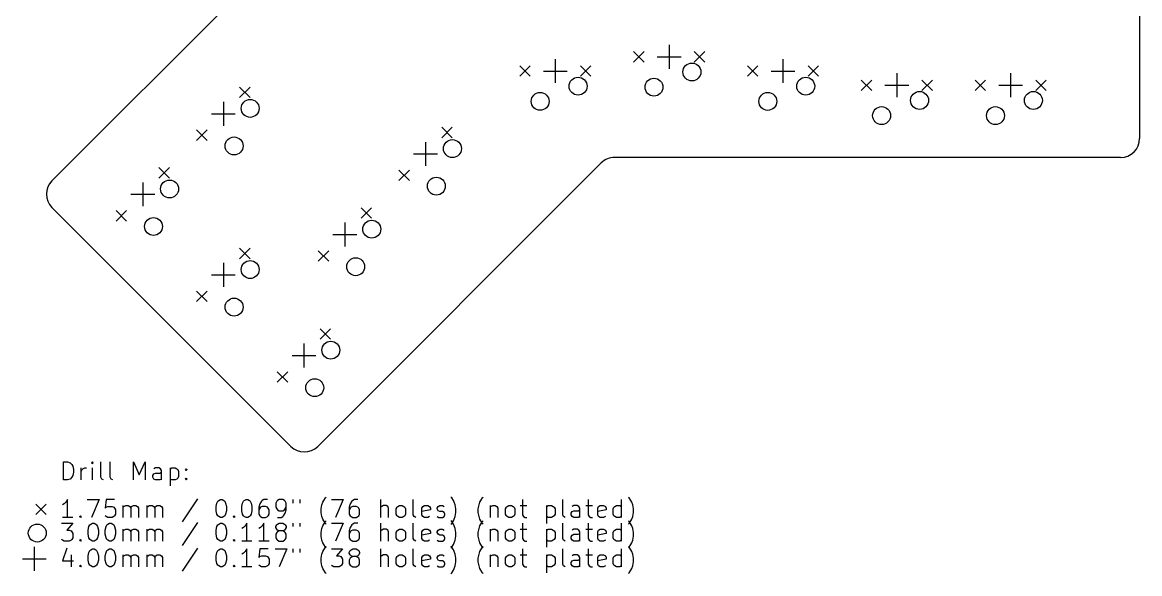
# Model space of a CAD drawing. Extents: x 101 to 288, y -231 to -38.
# Drawn here: x 101.3 to 288.3, y -231 to -138.7 of the extents above; entities that cross this region are included whole.
import ezdxf

# ---------------------------------------------------------------- set-up
doc = ezdxf.new("R2010")
doc.units = 0
doc.layers.add('BLACK', color=7, linetype='CONTINUOUS')

msp = doc.modelspace()

# ---------------------------------------------------------------- linework, layer by layer
at = {"layer": 'BLACK', "linetype": 'CONTINUOUS'}
for p, q in [((288.292, -41.0226), (288.29, -158.115)), ((106.248, -165.202), (139.399, -132.08)), ((203.589, -143.58), (205.339, -145.33)), ((205.339, -143.58), (203.589, -145.33)), ((209.543, -142.455), (209.543, -146.455)), ((213.749, -143.58), (215.499, -145.33)), ((215.499, -143.58), (213.749, -145.33)), ((190.493, -144.836), (190.493, -148.836)), ((207.543, -144.455), (211.543, -144.455)), ((228.596, -144.84), (228.596, -148.84)), ((184.539, -145.961), (186.289, -147.711)), ((186.289, -145.961), (184.539, -147.711)), ((188.493, -146.836), (192.493, -146.836)), ((194.699, -145.961), (196.449, -147.711)), ((196.449, -145.961), (194.699, -147.711)), ((222.642, -145.965), (224.392, -147.715)), ((224.392, -145.965), (222.642, -147.715)), ((226.596, -146.84), (230.596, -146.84)), ((232.802, -145.965), (234.552, -147.715)), ((234.552, -145.965), (232.802, -147.715)), ((247.646, -147.221), (247.646, -151.221)), ((266.696, -147.221), (266.696, -151.221)), ((137.65, -149.519), (139.4, -151.269)), ((139.4, -149.519), (137.65, -151.269)), ((241.692, -148.346), (243.442, -150.096)), ((243.442, -148.346), (241.692, -150.096)), ((245.646, -149.221), (249.646, -149.221)), ((251.852, -148.346), (253.602, -150.096)), ((253.602, -148.346), (251.852, -150.096)), ((260.742, -148.346), (262.492, -150.096)), ((262.492, -148.346), (260.742, -150.096)), ((264.696, -149.221), (268.696, -149.221)), ((270.902, -148.346), (272.652, -150.096)), ((272.652, -148.346), (270.902, -150.096)), ((134.932, -151.988), (134.932, -155.988)), ((132.932, -153.988), (136.932, -153.988)), ((130.466, -156.704), (132.216, -158.454)), ((132.216, -156.704), (130.466, -158.454)), ((171.502, -156.253), (173.252, -158.003)), ((173.252, -156.253), (171.502, -158.003)), ((168.784, -158.721), (168.784, -162.721)), ((166.784, -160.721), (170.784, -160.721)), ((198.168, -162.227), (150.724, -209.677)), ((285.088, -161.317), (200.431, -161.29)), ((124.162, -163.013), (125.912, -164.763)), ((125.912, -163.013), (124.162, -164.763)), ((164.318, -163.437), (166.068, -165.187)), ((166.068, -163.437), (164.318, -165.187)), ((121.444, -165.481), (121.444, -169.481)), ((119.444, -167.481), (123.444, -167.481)), ((146.226, -209.677), (106.248, -169.699)), ((158.003, -169.747), (159.753, -171.497)), ((159.753, -169.747), (158.003, -171.497)), ((116.977, -170.197), (118.727, -171.947)), ((118.727, -170.197), (116.977, -171.947)), ((155.285, -172.215), (155.285, -176.215)), ((153.285, -174.215), (157.285, -174.215)), ((137.65, -176.507), (139.4, -178.257)), ((139.4, -176.507), (137.65, -178.257)), ((150.819, -176.931), (152.569, -178.681)), ((152.569, -176.931), (150.819, -178.681)), ((134.932, -178.975), (134.932, -182.975)), ((132.932, -180.975), (136.932, -180.975)), ((130.466, -183.691), (132.216, -185.441)), ((132.216, -183.691), (130.466, -185.441)), ((151.144, -190.001), (152.894, -191.751)), ((152.894, -190.001), (151.144, -191.751)), ((148.426, -192.469), (148.426, -196.469)), ((146.426, -194.469), (150.426, -194.469)), ((143.96, -197.185), (145.71, -198.935)), ((145.71, -197.185), (143.96, -198.935)), ((108.156, -215.291), (108.156, -212.291)), ((108.156, -212.291), (108.87, -212.291)), ((108.87, -212.291), (109.299, -212.433)), ((109.299, -212.433), (109.585, -212.719)), ((109.585, -212.719), (109.727, -213.005)), ((109.727, -213.005), (109.87, -213.576)), ((113.013, -212.291), (112.87, -212.433)), ((112.87, -212.433), (113.013, -212.576)), ((113.156, -212.433), (113.013, -212.291)), ((113.013, -212.291), (113.013, -212.576)), ((113.013, -212.576), (113.156, -212.433)), ((114.442, -214.862), (114.442, -212.291)), ((116.013, -214.862), (116.013, -212.291)), ((119.87, -215.291), (119.87, -212.291)), ((119.87, -212.291), (120.87, -214.433)), ((120.87, -214.433), (121.87, -212.291)), ((121.87, -212.291), (121.87, -215.291)), ((109.585, -214.862), (109.299, -215.148)), ((109.727, -214.576), (109.585, -214.862)), ((109.87, -214.005), (109.727, -214.576)), ((109.87, -213.576), (109.87, -214.005)), ((111.156, -215.291), (111.156, -213.291)), ((111.156, -213.862), (111.299, -213.576)), ((111.299, -213.576), (111.442, -213.433)), ((111.442, -213.433), (111.727, -213.291)), ((111.727, -213.291), (112.013, -213.291)), ((113.013, -215.291), (113.013, -213.291)), ((114.585, -215.148), (114.442, -214.862)), ((116.156, -215.148), (116.013, -214.862)), ((123.156, -214.576), (123.299, -214.291)), ((123.156, -214.862), (123.156, -214.576)), ((123.299, -215.148), (123.156, -214.862)), ((123.585, -213.291), (123.299, -213.433)), ((123.299, -214.291), (123.585, -214.148)), ((124.156, -213.291), (123.585, -213.291)), ((123.585, -214.148), (124.299, -214.148)), ((124.442, -213.433), (124.156, -213.291)), ((124.299, -214.148), (124.585, -214.005)), ((124.585, -213.719), (124.442, -213.433)), ((124.585, -215.291), (124.585, -213.719)), ((126.013, -213.291), (126.013, -216.291)), ((126.013, -213.433), (126.299, -213.291)), ((126.299, -213.291), (126.87, -213.291)), ((126.87, -213.291), (127.156, -213.433)), ((127.156, -213.433), (127.299, -213.576)), ((127.299, -215.005), (127.156, -215.148)), ((127.299, -213.576), (127.442, -213.862)), ((127.442, -214.719), (127.299, -215.005)), ((127.442, -213.862), (127.442, -214.719)), ((128.585, -213.576), (128.727, -213.433)), ((128.727, -213.719), (128.585, -213.576)), ((128.585, -215.148), (128.727, -215.005)), ((128.727, -213.433), (128.87, -213.576)), ((128.727, -213.433), (128.727, -213.719)), ((128.87, -213.576), (128.727, -213.719)), ((128.727, -215.005), (128.87, -215.148)), ((128.727, -215.005), (128.727, -215.291)), ((108.87, -215.291), (108.156, -215.291)), ((109.299, -215.148), (108.87, -215.291)), ((114.87, -215.291), (114.585, -215.148)), ((116.442, -215.291), (116.156, -215.148)), ((123.585, -215.291), (123.299, -215.148)), ((124.299, -215.291), (123.585, -215.291)), ((124.585, -215.148), (124.299, -215.291)), ((126.299, -215.291), (126.013, -215.148)), ((126.87, -215.291), (126.299, -215.291)), ((127.156, -215.148), (126.87, -215.291)), ((128.727, -215.291), (128.585, -215.148)), ((128.87, -215.148), (128.727, -215.291)), ((108.87, -218.591), (108.585, -219.019)), ((108.87, -221.591), (108.87, -218.591)), ((112.156, -218.591), (114.156, -218.591)), ((114.156, -218.591), (112.87, -221.591)), ((115.299, -218.591), (115.156, -220.019)), ((116.727, -218.591), (115.299, -218.591)), ((130.585, -218.448), (128.013, -222.305)), ((134.013, -218.876), (134.156, -218.733)), ((134.156, -218.733), (134.442, -218.591)), ((134.442, -218.591), (134.727, -218.591)), ((134.727, -218.591), (135.013, -218.733)), ((135.013, -218.733), (135.156, -218.876)), ((138.299, -218.876), (138.442, -218.733)), ((138.442, -218.733), (138.727, -218.591)), ((138.727, -218.591), (139.013, -218.591)), ((139.013, -218.591), (139.299, -218.733)), ((139.299, -218.733), (139.442, -218.876)), ((141.442, -218.733), (141.299, -218.876)), ((141.727, -218.591), (141.442, -218.733)), ((142.299, -218.591), (141.727, -218.591)), ((144.013, -218.733), (143.87, -218.876)), ((144.299, -218.591), (144.013, -218.733)), ((144.87, -218.591), (144.299, -218.591)), ((145.156, -218.733), (144.87, -218.591)), ((145.299, -218.876), (145.156, -218.733)), ((146.585, -218.591), (146.585, -219.162)), ((147.727, -218.591), (147.727, -219.162)), ((151.585, -219.019), (151.727, -218.733)), ((151.727, -218.733), (152.013, -218.305)), ((152.013, -218.305), (152.156, -218.162)), ((153.013, -218.591), (155.013, -218.591)), ((155.013, -218.591), (153.727, -221.591)), ((156.585, -218.733), (156.442, -218.876)), ((156.87, -218.591), (156.585, -218.733)), ((157.442, -218.591), (156.87, -218.591)), ((161.299, -221.591), (161.299, -218.591)), ((166.727, -221.162), (166.727, -218.591)), ((173.156, -218.305), (173.013, -218.162)), ((173.442, -218.733), (173.156, -218.305)), ((173.585, -219.019), (173.442, -218.733)), ((177.87, -219.019), (178.013, -218.733)), ((178.013, -218.733), (178.299, -218.305)), ((178.299, -218.305), (178.442, -218.162)), ((185.013, -218.591), (185.013, -221.162)), ((191.727, -221.162), (191.727, -218.591)), ((196.013, -218.591), (196.013, -221.162)), ((201.585, -221.591), (201.585, -218.591)), ((202.87, -218.305), (202.727, -218.162)), ((203.156, -218.733), (202.87, -218.305)), ((203.299, -219.019), (203.156, -218.733)), ((103.542, -219.358), (105.292, -221.108)), ((105.292, -219.358), (103.542, -221.108)), ((108.299, -219.305), (108.013, -219.448)), ((108.585, -219.019), (108.299, -219.305)), ((115.156, -220.019), (115.299, -219.876)), ((115.299, -219.876), (115.585, -219.733)), ((115.585, -219.733), (116.299, -219.733)), ((116.299, -219.733), (116.585, -219.876)), ((116.585, -219.876), (116.727, -220.019)), ((116.727, -220.019), (116.87, -220.305)), ((116.87, -220.305), (116.87, -221.019)), ((118.156, -221.591), (118.156, -219.591)), ((118.156, -219.876), (118.299, -219.733)), ((118.299, -219.733), (118.585, -219.591)), ((118.585, -219.591), (119.013, -219.591)), ((119.013, -219.591), (119.299, -219.733)), ((119.299, -219.733), (119.442, -220.019)), ((119.442, -220.019), (119.585, -219.733)), ((119.442, -220.019), (119.442, -221.591)), ((119.585, -219.733), (119.87, -219.591)), ((119.87, -219.591), (120.299, -219.591)), ((120.299, -219.591), (120.585, -219.733)), ((120.585, -219.733), (120.727, -220.019)), ((120.727, -220.019), (120.727, -221.591)), ((122.156, -221.591), (122.156, -219.591)), ((122.156, -219.876), (122.299, -219.733)), ((122.299, -219.733), (122.585, -219.591)), ((122.585, -219.591), (123.013, -219.591)), ((123.013, -219.591), (123.299, -219.733)), ((123.299, -219.733), (123.442, -220.019)), ((123.442, -220.019), (123.585, -219.733)), ((123.442, -220.019), (123.442, -221.591)), ((123.585, -219.733), (123.87, -219.591)), ((123.87, -219.591), (124.299, -219.591)), ((124.299, -219.591), (124.585, -219.733)), ((124.585, -219.733), (124.727, -220.019)), ((124.727, -220.019), (124.727, -221.591)), ((133.727, -219.733), (133.87, -219.162)), ((133.727, -220.448), (133.727, -219.733)), ((133.87, -221.019), (133.727, -220.448)), ((133.87, -219.162), (134.013, -218.876)), ((135.156, -218.876), (135.299, -219.162)), ((135.299, -219.162), (135.442, -219.733)), ((135.442, -220.448), (135.299, -221.019)), ((135.442, -219.733), (135.442, -220.448)), ((138.013, -219.733), (138.156, -219.162)), ((138.013, -220.448), (138.013, -219.733)), ((138.156, -221.019), (138.013, -220.448)), ((138.156, -219.162), (138.299, -218.876)), ((139.442, -218.876), (139.585, -219.162)), ((139.585, -219.162), (139.727, -219.733)), ((139.727, -220.448), (139.585, -221.019)), ((139.727, -219.733), (139.727, -220.448)), ((141.013, -219.305), (140.87, -219.876)), ((140.87, -219.876), (140.87, -221.019)), ((141.013, -220.019), (140.87, -220.305)), ((141.299, -218.876), (141.013, -219.305)), ((141.156, -219.876), (141.013, -220.019)), ((141.442, -219.733), (141.156, -219.876)), ((142.013, -219.733), (141.442, -219.733)), ((142.299, -219.876), (142.013, -219.733)), ((142.442, -220.019), (142.299, -219.876)), ((142.585, -220.305), (142.442, -220.019)), ((142.585, -221.019), (142.585, -220.305)), ((143.87, -218.876), (143.727, -219.162)), ((143.727, -219.162), (143.727, -219.876)), ((143.727, -219.876), (143.87, -220.162)), ((143.87, -220.162), (144.013, -220.305)), ((144.013, -220.305), (144.299, -220.448)), ((144.299, -220.448), (144.87, -220.448)), ((144.87, -220.448), (145.156, -220.305)), ((145.156, -220.305), (145.299, -220.162)), ((145.442, -219.162), (145.299, -218.876)), ((145.299, -220.162), (145.442, -219.876)), ((145.299, -220.876), (145.442, -220.305)), ((145.442, -220.305), (145.442, -219.162)), ((151.299, -220.162), (151.442, -219.448)), ((151.299, -220.733), (151.299, -220.162)), ((151.442, -219.448), (151.585, -219.019)), ((156.156, -219.305), (156.013, -219.876)), ((156.013, -219.876), (156.013, -221.019)), ((156.156, -220.019), (156.013, -220.305)), ((156.442, -218.876), (156.156, -219.305)), ((156.299, -219.876), (156.156, -220.019)), ((156.585, -219.733), (156.299, -219.876)), ((157.156, -219.733), (156.585, -219.733)), ((157.442, -219.876), (157.156, -219.733)), ((157.585, -220.019), (157.442, -219.876)), ((157.727, -220.305), (157.585, -220.019)), ((157.727, -221.019), (157.727, -220.305)), ((161.442, -219.733), (161.299, -219.876)), ((161.727, -219.591), (161.442, -219.733)), ((162.156, -219.591), (161.727, -219.591)), ((162.442, -219.733), (162.156, -219.591)), ((162.585, -220.019), (162.442, -219.733)), ((162.585, -221.591), (162.585, -220.019)), ((163.87, -220.162), (164.013, -219.876)), ((163.87, -221.019), (163.87, -220.162)), ((164.013, -219.876), (164.156, -219.733)), ((164.156, -219.733), (164.442, -219.591)), ((164.442, -219.591), (164.87, -219.591)), ((164.87, -219.591), (165.156, -219.733)), ((165.156, -219.733), (165.299, -219.876)), ((165.299, -219.876), (165.442, -220.162)), ((165.442, -220.162), (165.442, -221.019)), ((168.156, -220.019), (168.299, -219.733)), ((168.156, -221.162), (168.156, -220.019)), ((169.585, -220.305), (168.156, -220.591)), ((168.299, -219.733), (168.585, -219.591)), ((168.585, -219.591), (169.156, -219.591)), ((169.156, -219.591), (169.442, -219.733)), ((169.442, -219.733), (169.585, -220.019)), ((169.585, -220.019), (169.585, -220.305)), ((170.727, -220.019), (170.87, -219.733)), ((170.727, -220.162), (170.727, -220.019)), ((170.87, -220.448), (170.727, -220.162)), ((170.87, -219.733), (171.156, -219.591)), ((171.156, -220.591), (170.87, -220.448)), ((171.156, -219.591), (171.585, -219.591)), ((171.585, -220.591), (171.156, -220.591)), ((171.585, -219.591), (171.87, -219.733)), ((171.87, -220.733), (171.585, -220.591)), ((173.727, -219.448), (173.585, -219.019)), ((173.87, -220.162), (173.727, -219.448)), ((173.87, -220.733), (173.87, -220.162)), ((177.585, -220.162), (177.727, -219.448)), ((177.585, -220.733), (177.585, -220.162)), ((177.727, -219.448), (177.87, -219.019)), ((179.585, -219.591), (179.585, -221.591)), ((179.585, -219.876), (179.727, -219.733)), ((179.727, -219.733), (180.013, -219.591)), ((180.013, -219.591), (180.442, -219.591)), ((180.442, -219.591), (180.727, -219.733)), ((180.727, -219.733), (180.87, -220.019)), ((180.87, -220.019), (180.87, -221.591)), ((182.156, -220.162), (182.299, -219.876)), ((182.156, -221.019), (182.156, -220.162)), ((182.299, -219.876), (182.442, -219.733)), ((182.442, -219.733), (182.727, -219.591)), ((182.727, -219.591), (183.156, -219.591)), ((183.156, -219.591), (183.442, -219.733)), ((183.442, -219.733), (183.585, -219.876)), ((183.585, -219.876), (183.727, -220.162)), ((183.727, -220.162), (183.727, -221.019)), ((184.585, -219.591), (185.727, -219.591)), ((189.013, -219.591), (189.013, -222.591)), ((189.013, -219.733), (189.299, -219.591)), ((189.299, -219.591), (189.87, -219.591)), ((189.87, -219.591), (190.156, -219.733)), ((190.156, -219.733), (190.299, -219.876)), ((190.299, -219.876), (190.442, -220.162)), ((190.442, -220.162), (190.442, -221.019)), ((193.156, -220.876), (193.299, -220.591)), ((193.585, -219.591), (193.299, -219.733)), ((193.299, -220.591), (193.585, -220.448)), ((194.156, -219.591), (193.585, -219.591)), ((193.585, -220.448), (194.299, -220.448)), ((194.442, -219.733), (194.156, -219.591)), ((194.299, -220.448), (194.585, -220.305)), ((194.585, -220.019), (194.442, -219.733)), ((194.585, -221.591), (194.585, -220.019)), ((195.585, -219.591), (196.727, -219.591)), ((197.585, -220.019), (197.727, -219.733)), ((197.585, -221.162), (197.585, -220.019)), ((199.013, -220.305), (197.585, -220.591)), ((197.727, -219.733), (198.013, -219.591)), ((198.013, -219.591), (198.585, -219.591)), ((198.585, -219.591), (198.87, -219.733)), ((198.87, -219.733), (199.013, -220.019)), ((199.013, -220.019), (199.013, -220.305)), ((200.156, -220.162), (200.299, -219.876)), ((200.156, -221.019), (200.156, -220.162)), ((200.299, -219.876), (200.442, -219.733)), ((200.442, -219.733), (200.727, -219.591)), ((200.727, -219.591), (201.299, -219.591)), ((201.299, -219.591), (201.585, -219.733)), ((203.442, -219.448), (203.299, -219.019)), ((203.585, -220.162), (203.442, -219.448)), ((203.585, -220.733), (203.585, -220.162)), ((109.727, -221.591), (108.013, -221.591)), ((110.87, -221.448), (111.013, -221.305)), ((111.013, -221.591), (110.87, -221.448)), ((111.013, -221.305), (111.156, -221.448)), ((111.013, -221.305), (111.013, -221.591)), ((111.156, -221.448), (111.013, -221.591)), ((115.299, -221.448), (115.156, -221.305)), ((115.585, -221.591), (115.299, -221.448)), ((116.299, -221.591), (115.585, -221.591)), ((116.585, -221.448), (116.299, -221.591)), ((116.727, -221.305), (116.585, -221.448)), ((116.87, -221.019), (116.727, -221.305)), ((130.585, -222.408), (128.013, -226.265)), ((134.013, -221.305), (133.87, -221.019)), ((134.156, -221.448), (134.013, -221.305)), ((134.442, -221.591), (134.156, -221.448)), ((134.727, -221.591), (134.442, -221.591)), ((135.013, -221.448), (134.727, -221.591)), ((135.156, -221.305), (135.013, -221.448)), ((135.299, -221.019), (135.156, -221.305)), ((136.585, -221.448), (136.727, -221.305)), ((136.727, -221.591), (136.585, -221.448)), ((136.727, -221.305), (136.87, -221.448)), ((136.727, -221.305), (136.727, -221.591)), ((136.87, -221.448), (136.727, -221.591)), ((138.299, -221.305), (138.156, -221.019)), ((138.442, -221.448), (138.299, -221.305)), ((138.727, -221.591), (138.442, -221.448)), ((139.013, -221.591), (138.727, -221.591)), ((139.299, -221.448), (139.013, -221.591)), ((139.442, -221.305), (139.299, -221.448)), ((139.585, -221.019), (139.442, -221.305)), ((140.87, -221.019), (141.013, -221.305)), ((141.013, -221.305), (141.156, -221.448)), ((141.156, -221.448), (141.442, -221.591)), ((141.442, -221.591), (142.013, -221.591)), ((142.013, -221.591), (142.299, -221.448)), ((142.299, -221.448), (142.442, -221.305)), ((142.442, -221.305), (142.585, -221.019)), ((144.013, -221.591), (144.585, -221.591)), ((144.585, -221.591), (144.87, -221.448)), ((144.87, -221.448), (145.013, -221.305)), ((145.013, -221.305), (145.299, -220.876)), ((151.442, -221.448), (151.299, -220.733)), ((151.585, -221.876), (151.442, -221.448)), ((151.727, -222.162), (151.585, -221.876)), ((152.013, -222.591), (151.727, -222.162)), ((151.727, -222.693), (152.013, -222.265)), ((152.013, -222.265), (152.156, -222.122)), ((156.013, -221.019), (156.156, -221.305)), ((156.156, -221.305), (156.299, -221.448)), ((156.299, -221.448), (156.585, -221.591)), ((156.585, -221.591), (157.156, -221.591)), ((157.156, -221.591), (157.442, -221.448)), ((157.442, -221.448), (157.585, -221.305)), ((157.585, -221.305), (157.727, -221.019)), ((164.013, -221.305), (163.87, -221.019)), ((164.156, -221.448), (164.013, -221.305)), ((164.442, -221.591), (164.156, -221.448)), ((164.87, -221.591), (164.442, -221.591)), ((165.156, -221.448), (164.87, -221.591)), ((165.299, -221.305), (165.156, -221.448)), ((165.442, -221.019), (165.299, -221.305)), ((166.87, -221.448), (166.727, -221.162)), ((167.156, -221.591), (166.87, -221.448)), ((168.299, -221.448), (168.156, -221.162)), ((168.585, -221.591), (168.299, -221.448)), ((169.156, -221.591), (168.585, -221.591)), ((169.442, -221.448), (169.156, -221.591)), ((170.727, -221.448), (171.013, -221.591)), ((171.013, -221.591), (171.585, -221.591)), ((171.585, -221.591), (171.87, -221.448)), ((172.013, -221.019), (171.87, -220.733)), ((171.87, -221.448), (172.013, -221.162)), ((172.013, -221.162), (172.013, -221.019)), ((173.156, -222.265), (173.013, -222.122)), ((173.156, -222.591), (173.442, -222.162)), ((173.442, -222.693), (173.156, -222.265)), ((173.442, -222.162), (173.585, -221.876)), ((173.585, -221.876), (173.727, -221.448)), ((173.727, -221.448), (173.87, -220.733)), ((177.727, -221.448), (177.585, -220.733)), ((177.87, -221.876), (177.727, -221.448)), ((178.013, -222.162), (177.87, -221.876)), ((178.299, -222.591), (178.013, -222.162)), ((178.013, -222.693), (178.299, -222.265)), ((178.299, -222.265), (178.442, -222.122)), ((182.299, -221.305), (182.156, -221.019)), ((182.442, -221.448), (182.299, -221.305)), ((182.727, -221.591), (182.442, -221.448)), ((183.156, -221.591), (182.727, -221.591)), ((183.442, -221.448), (183.156, -221.591)), ((183.585, -221.305), (183.442, -221.448)), ((183.727, -221.019), (183.585, -221.305)), ((185.013, -221.162), (185.156, -221.448)), ((185.156, -221.448), (185.442, -221.591)), ((185.442, -221.591), (185.727, -221.591)), ((189.299, -221.591), (189.013, -221.448)), ((189.87, -221.591), (189.299, -221.591)), ((190.156, -221.448), (189.87, -221.591)), ((190.299, -221.305), (190.156, -221.448)), ((190.442, -221.019), (190.299, -221.305)), ((191.87, -221.448), (191.727, -221.162)), ((192.156, -221.591), (191.87, -221.448)), ((193.156, -221.162), (193.156, -220.876)), ((193.299, -221.448), (193.156, -221.162)), ((193.585, -221.591), (193.299, -221.448)), ((194.299, -221.591), (193.585, -221.591)), ((194.585, -221.448), (194.299, -221.591)), ((196.013, -221.162), (196.156, -221.448)), ((196.156, -221.448), (196.442, -221.591)), ((196.442, -221.591), (196.727, -221.591)), ((197.727, -221.448), (197.585, -221.162)), ((198.013, -221.591), (197.727, -221.448)), ((198.585, -221.591), (198.013, -221.591)), ((198.87, -221.448), (198.585, -221.591)), ((200.299, -221.305), (200.156, -221.019)), ((200.442, -221.448), (200.299, -221.305)), ((200.727, -221.591), (200.442, -221.448)), ((201.299, -221.591), (200.727, -221.591)), ((201.585, -221.448), (201.299, -221.591)), ((202.87, -222.265), (202.727, -222.122)), ((202.87, -222.591), (203.156, -222.162)), ((203.156, -222.693), (202.87, -222.265)), ((203.156, -222.162), (203.299, -221.876)), ((203.299, -221.876), (203.442, -221.448)), ((203.442, -221.448), (203.585, -220.733)), ((107.87, -222.551), (109.727, -222.551)), ((109.727, -222.551), (108.727, -223.693)), ((108.727, -223.693), (109.156, -223.693)), ((109.156, -223.693), (109.442, -223.836)), ((109.442, -223.836), (109.585, -223.979)), ((109.585, -223.979), (109.727, -224.265)), ((109.727, -224.265), (109.727, -224.979)), ((112.299, -223.693), (112.442, -223.122)), ((112.299, -224.408), (112.299, -223.693)), ((112.442, -223.122), (112.585, -222.836)), ((112.585, -222.836), (112.727, -222.693)), ((112.727, -222.693), (113.013, -222.551)), ((113.013, -222.551), (113.299, -222.551)), ((113.299, -222.551), (113.585, -222.693)), ((113.585, -222.693), (113.727, -222.836)), ((113.727, -222.836), (113.87, -223.122)), ((113.87, -223.122), (114.013, -223.693)), ((114.013, -223.693), (114.013, -224.408)), ((115.156, -223.693), (115.299, -223.122)), ((115.156, -224.408), (115.156, -223.693)), ((115.299, -223.122), (115.442, -222.836)), ((115.442, -222.836), (115.585, -222.693)), ((115.585, -222.693), (115.87, -222.551)), ((115.87, -222.551), (116.156, -222.551)), ((116.156, -222.551), (116.442, -222.693)), ((116.442, -222.693), (116.585, -222.836)), ((116.585, -222.836), (116.727, -223.122)), ((116.727, -223.122), (116.87, -223.693)), ((116.87, -223.693), (116.87, -224.408)), ((118.156, -225.551), (118.156, -223.551)), ((118.156, -223.836), (118.299, -223.693)), ((118.299, -223.693), (118.585, -223.551)), ((118.585, -223.551), (119.013, -223.551)), ((119.013, -223.551), (119.299, -223.693)), ((119.299, -223.693), (119.442, -223.979)), ((119.442, -223.979), (119.585, -223.693)), ((119.442, -223.979), (119.442, -225.551)), ((119.585, -223.693), (119.87, -223.551)), ((119.87, -223.551), (120.299, -223.551)), ((120.299, -223.551), (120.585, -223.693)), ((120.585, -223.693), (120.727, -223.979)), ((120.727, -223.979), (120.727, -225.551)), ((122.156, -225.551), (122.156, -223.551)), ((122.156, -223.836), (122.299, -223.693)), ((122.299, -223.693), (122.585, -223.551)), ((122.585, -223.551), (123.013, -223.551)), ((123.013, -223.551), (123.299, -223.693)), ((123.299, -223.693), (123.442, -223.979)), ((123.442, -223.979), (123.585, -223.693)), ((123.442, -223.979), (123.442, -225.551)), ((123.585, -223.693), (123.87, -223.551)), ((123.87, -223.551), (124.299, -223.551)), ((124.299, -223.551), (124.585, -223.693)), ((124.585, -223.693), (124.727, -223.979)), ((124.727, -223.979), (124.727, -225.551)), ((133.727, -223.693), (133.87, -223.122)), ((133.727, -224.408), (133.727, -223.693)), ((133.87, -223.122), (134.013, -222.836)), ((134.013, -222.836), (134.156, -222.693)), ((134.156, -222.693), (134.442, -222.551)), ((134.442, -222.551), (134.727, -222.551)), ((134.727, -222.551), (135.013, -222.693)), ((135.013, -222.693), (135.156, -222.836)), ((135.156, -222.836), (135.299, -223.122)), ((135.299, -223.122), (135.442, -223.693)), ((135.442, -223.693), (135.442, -224.408)), ((138.299, -223.265), (138.013, -223.408)), ((138.585, -222.979), (138.299, -223.265)), ((138.87, -222.551), (138.585, -222.979)), ((138.87, -225.551), (138.87, -222.551)), ((141.156, -223.265), (140.87, -223.408)), ((141.442, -222.979), (141.156, -223.265)), ((141.727, -222.551), (141.442, -222.979)), ((141.727, -225.551), (141.727, -222.551)), ((143.727, -223.122), (143.87, -222.836)), ((143.727, -223.265), (143.727, -223.122)), ((143.87, -223.551), (143.727, -223.265)), ((143.87, -224.122), (143.727, -224.408)), ((143.87, -222.836), (144.013, -222.693)), ((144.013, -223.693), (143.87, -223.551)), ((144.013, -223.979), (143.87, -224.122)), ((144.013, -222.693), (144.299, -222.551)), ((144.299, -223.836), (144.013, -223.693)), ((144.299, -223.836), (144.013, -223.979)), ((144.299, -222.551), (144.87, -222.551)), ((144.87, -223.836), (144.299, -223.836)), ((144.87, -222.551), (145.156, -222.693)), ((145.156, -223.693), (144.87, -223.836)), ((145.156, -223.979), (144.87, -223.836)), ((145.156, -222.693), (145.299, -222.836)), ((145.299, -223.551), (145.156, -223.693)), ((145.299, -224.122), (145.156, -223.979)), ((145.299, -222.836), (145.442, -223.122)), ((145.442, -223.265), (145.299, -223.551)), ((145.442, -224.408), (145.299, -224.122)), ((145.442, -223.122), (145.442, -223.265)), ((146.585, -222.551), (146.585, -223.122)), ((147.727, -222.551), (147.727, -223.122)), ((151.299, -224.122), (151.442, -223.408)), ((151.299, -224.693), (151.299, -224.122)), ((151.442, -223.408), (151.585, -222.979)), ((151.585, -222.979), (151.727, -222.693)), ((152.156, -222.733), (152.013, -222.591)), ((153.013, -222.551), (155.013, -222.551)), ((155.013, -222.551), (153.727, -225.551)), ((156.156, -223.265), (156.013, -223.836)), ((156.013, -223.836), (156.013, -224.979)), ((156.156, -223.979), (156.013, -224.265)), ((156.442, -222.836), (156.156, -223.265)), ((156.299, -223.836), (156.156, -223.979)), ((156.585, -223.693), (156.299, -223.836)), ((156.585, -222.693), (156.442, -222.836)), ((156.87, -222.551), (156.585, -222.693)), ((157.156, -223.693), (156.585, -223.693)), ((157.442, -222.551), (156.87, -222.551)), ((157.442, -223.836), (157.156, -223.693)), ((157.585, -223.979), (157.442, -223.836)), ((157.727, -224.265), (157.585, -223.979)), ((157.727, -224.979), (157.727, -224.265)), ((161.299, -225.551), (161.299, -222.551)), ((161.442, -223.693), (161.299, -223.836)), ((161.727, -223.551), (161.442, -223.693)), ((162.156, -223.551), (161.727, -223.551)), ((162.442, -223.693), (162.156, -223.551)), ((162.585, -223.979), (162.442, -223.693)), ((162.585, -225.551), (162.585, -223.979)), ((163.87, -224.122), (164.013, -223.836)), ((163.87, -224.979), (163.87, -224.122)), ((164.013, -223.836), (164.156, -223.693)), ((164.156, -223.693), (164.442, -223.551)), ((164.442, -223.551), (164.87, -223.551)), ((164.87, -223.551), (165.156, -223.693)), ((165.156, -223.693), (165.299, -223.836)), ((165.299, -223.836), (165.442, -224.122)), ((165.442, -224.122), (165.442, -224.979)), ((166.727, -225.122), (166.727, -222.551)), ((168.156, -223.979), (168.299, -223.693)), ((168.156, -225.122), (168.156, -223.979)), ((169.585, -224.265), (168.156, -224.551)), ((168.299, -223.693), (168.585, -223.551)), ((168.585, -223.551), (169.156, -223.551)), ((169.156, -223.551), (169.442, -223.693)), ((169.442, -223.693), (169.585, -223.979)), ((169.585, -223.979), (169.585, -224.265)), ((170.727, -223.979), (170.87, -223.693)), ((170.727, -224.122), (170.727, -223.979)), ((170.87, -224.408), (170.727, -224.122)), ((170.87, -223.693), (171.156, -223.551)), ((171.156, -223.551), (171.585, -223.551)), ((171.585, -223.551), (171.87, -223.693)), ((173.013, -222.733), (173.156, -222.591)), ((173.585, -222.979), (173.442, -222.693)), ((173.727, -223.408), (173.585, -222.979)), ((173.87, -224.122), (173.727, -223.408)), ((173.87, -224.693), (173.87, -224.122)), ((177.585, -224.122), (177.727, -223.408)), ((177.585, -224.693), (177.585, -224.122)), ((177.727, -223.408), (177.87, -222.979)), ((177.87, -222.979), (178.013, -222.693)), ((178.442, -222.733), (178.299, -222.591)), ((179.585, -223.551), (179.585, -225.551)), ((179.585, -223.836), (179.727, -223.693)), ((179.727, -223.693), (180.013, -223.551)), ((180.013, -223.551), (180.442, -223.551)), ((180.442, -223.551), (180.727, -223.693)), ((180.727, -223.693), (180.87, -223.979)), ((180.87, -223.979), (180.87, -225.551)), ((182.156, -224.122), (182.299, -223.836)), ((182.156, -224.979), (182.156, -224.122)), ((182.299, -223.836), (182.442, -223.693)), ((182.442, -223.693), (182.727, -223.551)), ((182.727, -223.551), (183.156, -223.551)), ((183.156, -223.551), (183.442, -223.693)), ((183.442, -223.693), (183.585, -223.836)), ((183.585, -223.836), (183.727, -224.122)), ((183.727, -224.122), (183.727, -224.979)), ((184.585, -223.551), (185.727, -223.551)), ((185.013, -222.551), (185.013, -225.122)), ((189.013, -223.551), (189.013, -226.551)), ((189.013, -223.693), (189.299, -223.551)), ((189.299, -223.551), (189.87, -223.551)), ((189.87, -223.551), (190.156, -223.693)), ((190.156, -223.693), (190.299, -223.836)), ((190.299, -223.836), (190.442, -224.122)), ((190.442, -224.122), (190.442, -224.979)), ((191.727, -225.122), (191.727, -222.551)), ((193.585, -223.551), (193.299, -223.693)), ((194.156, -223.551), (193.585, -223.551)), ((194.442, -223.693), (194.156, -223.551)), ((194.299, -224.408), (194.585, -224.265)), ((194.585, -223.979), (194.442, -223.693)), ((194.585, -225.551), (194.585, -223.979)), ((195.585, -223.551), (196.727, -223.551)), ((196.013, -222.551), (196.013, -225.122)), ((197.585, -223.979), (197.727, -223.693)), ((197.585, -225.122), (197.585, -223.979)), ((199.013, -224.265), (197.585, -224.551)), ((197.727, -223.693), (198.013, -223.551)), ((198.013, -223.551), (198.585, -223.551)), ((198.585, -223.551), (198.87, -223.693)), ((198.87, -223.693), (199.013, -223.979)), ((199.013, -223.979), (199.013, -224.265)), ((200.156, -224.122), (200.299, -223.836)), ((200.156, -224.979), (200.156, -224.122)), ((200.299, -223.836), (200.442, -223.693)), ((200.442, -223.693), (200.727, -223.551)), ((200.727, -223.551), (201.299, -223.551)), ((201.299, -223.551), (201.585, -223.693)), ((201.585, -225.551), (201.585, -222.551)), ((202.727, -222.733), (202.87, -222.591)), ((203.299, -222.979), (203.156, -222.693)), ((203.442, -223.408), (203.299, -222.979)), ((203.585, -224.122), (203.442, -223.408)), ((203.585, -224.693), (203.585, -224.122)), ((108.013, -225.408), (107.87, -225.265)), ((108.299, -225.551), (108.013, -225.408)), ((109.156, -225.551), (108.299, -225.551)), ((109.442, -225.408), (109.156, -225.551)), ((109.585, -225.265), (109.442, -225.408)), ((109.727, -224.979), (109.585, -225.265)), ((110.87, -225.408), (111.013, -225.265)), ((111.013, -225.551), (110.87, -225.408)), ((111.013, -225.265), (111.156, -225.408)), ((111.013, -225.265), (111.013, -225.551)), ((111.156, -225.408), (111.013, -225.551)), ((112.442, -224.979), (112.299, -224.408)), ((112.585, -225.265), (112.442, -224.979)), ((112.727, -225.408), (112.585, -225.265)), ((113.013, -225.551), (112.727, -225.408)), ((113.299, -225.551), (113.013, -225.551)), ((113.585, -225.408), (113.299, -225.551)), ((113.727, -225.265), (113.585, -225.408)), ((113.87, -224.979), (113.727, -225.265)), ((114.013, -224.408), (113.87, -224.979)), ((115.299, -224.979), (115.156, -224.408)), ((115.442, -225.265), (115.299, -224.979)), ((115.585, -225.408), (115.442, -225.265)), ((115.87, -225.551), (115.585, -225.408)), ((116.156, -225.551), (115.87, -225.551)), ((116.442, -225.408), (116.156, -225.551)), ((116.585, -225.265), (116.442, -225.408)), ((116.727, -224.979), (116.585, -225.265)), ((116.87, -224.408), (116.727, -224.979)), ((133.87, -224.979), (133.727, -224.408)), ((134.013, -225.265), (133.87, -224.979)), ((134.156, -225.408), (134.013, -225.265)), ((134.442, -225.551), (134.156, -225.408)), ((134.727, -225.551), (134.442, -225.551)), ((135.013, -225.408), (134.727, -225.551)), ((135.156, -225.265), (135.013, -225.408)), ((135.299, -224.979), (135.156, -225.265)), ((135.442, -224.408), (135.299, -224.979)), ((136.585, -225.408), (136.727, -225.265)), ((136.727, -225.551), (136.585, -225.408)), ((136.727, -225.265), (136.87, -225.408)), ((136.727, -225.265), (136.727, -225.551)), ((136.87, -225.408), (136.727, -225.551)), ((139.727, -225.551), (138.013, -225.551)), ((142.585, -225.551), (140.87, -225.551)), ((143.727, -224.408), (143.727, -224.979)), ((143.727, -224.979), (143.87, -225.265)), ((143.87, -225.265), (144.013, -225.408)), ((144.013, -225.408), (144.299, -225.551)), ((144.299, -225.551), (144.87, -225.551)), ((144.87, -225.551), (145.156, -225.408)), ((145.156, -225.408), (145.299, -225.265)), ((145.299, -225.265), (145.442, -224.979)), ((145.442, -224.979), (145.442, -224.408)), ((151.442, -225.408), (151.299, -224.693)), ((151.585, -225.836), (151.442, -225.408)), ((151.727, -226.122), (151.585, -225.836)), ((152.013, -226.551), (151.727, -226.122)), ((156.013, -224.979), (156.156, -225.265)), ((156.156, -225.265), (156.299, -225.408)), ((156.299, -225.408), (156.585, -225.551)), ((156.585, -225.551), (157.156, -225.551)), ((157.156, -225.551), (157.442, -225.408)), ((157.442, -225.408), (157.585, -225.265)), ((157.585, -225.265), (157.727, -224.979)), ((164.013, -225.265), (163.87, -224.979)), ((164.156, -225.408), (164.013, -225.265)), ((164.442, -225.551), (164.156, -225.408)), ((164.87, -225.551), (164.442, -225.551)), ((165.156, -225.408), (164.87, -225.551)), ((165.299, -225.265), (165.156, -225.408)), ((165.442, -224.979), (165.299, -225.265)), ((166.87, -225.408), (166.727, -225.122)), ((167.156, -225.551), (166.87, -225.408)), ((168.299, -225.408), (168.156, -225.122)), ((168.585, -225.551), (168.299, -225.408)), ((169.156, -225.551), (168.585, -225.551)), ((169.442, -225.408), (169.156, -225.551)), ((170.727, -225.408), (171.013, -225.551)), ((171.156, -224.551), (170.87, -224.408)), ((171.013, -225.551), (171.585, -225.551)), ((171.585, -224.551), (171.156, -224.551)), ((171.87, -224.693), (171.585, -224.551)), ((171.585, -225.551), (171.87, -225.408)), ((172.013, -224.979), (171.87, -224.693)), ((171.87, -225.408), (172.013, -225.122)), ((172.013, -225.122), (172.013, -224.979)), ((173.156, -226.551), (173.442, -226.122)), ((173.442, -226.122), (173.585, -225.836)), ((173.585, -225.836), (173.727, -225.408)), ((173.727, -225.408), (173.87, -224.693)), ((177.727, -225.408), (177.585, -224.693)), ((177.87, -225.836), (177.727, -225.408)), ((178.013, -226.122), (177.87, -225.836)), ((178.299, -226.551), (178.013, -226.122)), ((182.299, -225.265), (182.156, -224.979)), ((182.442, -225.408), (182.299, -225.265)), ((182.727, -225.551), (182.442, -225.408)), ((183.156, -225.551), (182.727, -225.551)), ((183.442, -225.408), (183.156, -225.551)), ((183.585, -225.265), (183.442, -225.408)), ((183.727, -224.979), (183.585, -225.265)), ((185.013, -225.122), (185.156, -225.408)), ((185.156, -225.408), (185.442, -225.551)), ((185.442, -225.551), (185.727, -225.551)), ((189.299, -225.551), (189.013, -225.408)), ((189.87, -225.551), (189.299, -225.551)), ((190.156, -225.408), (189.87, -225.551)), ((190.299, -225.265), (190.156, -225.408)), ((190.442, -224.979), (190.299, -225.265)), ((191.87, -225.408), (191.727, -225.122)), ((192.156, -225.551), (191.87, -225.408)), ((193.156, -224.836), (193.299, -224.551)), ((193.156, -225.122), (193.156, -224.836)), ((193.299, -225.408), (193.156, -225.122)), ((193.299, -224.551), (193.585, -224.408)), ((193.585, -225.551), (193.299, -225.408)), ((193.585, -224.408), (194.299, -224.408)), ((194.299, -225.551), (193.585, -225.551)), ((194.585, -225.408), (194.299, -225.551)), ((196.013, -225.122), (196.156, -225.408)), ((196.156, -225.408), (196.442, -225.551)), ((196.442, -225.551), (196.727, -225.551)), ((197.727, -225.408), (197.585, -225.122)), ((198.013, -225.551), (197.727, -225.408)), ((198.585, -225.551), (198.013, -225.551)), ((198.87, -225.408), (198.585, -225.551)), ((200.299, -225.265), (200.156, -224.979)), ((200.442, -225.408), (200.299, -225.265)), ((200.727, -225.551), (200.442, -225.408)), ((201.299, -225.551), (200.727, -225.551)), ((201.585, -225.408), (201.299, -225.551)), ((202.87, -226.551), (203.156, -226.122)), ((203.156, -226.122), (203.299, -225.836)), ((203.299, -225.836), (203.442, -225.408)), ((203.442, -225.408), (203.585, -224.693)), ((103.292, -226.493), (103.292, -230.493)), ((108.727, -226.708), (108.013, -228.851)), ((109.442, -227.851), (109.442, -229.851)), ((112.299, -227.993), (112.442, -227.422)), ((112.299, -228.708), (112.299, -227.993)), ((112.442, -227.422), (112.585, -227.136)), ((112.585, -227.136), (112.727, -226.993)), ((112.727, -226.993), (113.013, -226.851)), ((113.013, -226.851), (113.299, -226.851)), ((113.299, -226.851), (113.585, -226.993)), ((113.585, -226.993), (113.727, -227.136)), ((113.727, -227.136), (113.87, -227.422)), ((113.87, -227.422), (114.013, -227.993)), ((114.013, -227.993), (114.013, -228.708)), ((115.156, -227.993), (115.299, -227.422)), ((115.156, -228.708), (115.156, -227.993)), ((115.299, -227.422), (115.442, -227.136)), ((115.442, -227.136), (115.585, -226.993)), ((115.585, -226.993), (115.87, -226.851)), ((115.87, -226.851), (116.156, -226.851)), ((116.156, -226.851), (116.442, -226.993)), ((116.442, -226.993), (116.585, -227.136)), ((116.585, -227.136), (116.727, -227.422)), ((116.727, -227.422), (116.87, -227.993)), ((116.87, -227.993), (116.87, -228.708)), ((118.156, -229.851), (118.156, -227.851)), ((118.156, -228.136), (118.299, -227.993)), ((118.299, -227.993), (118.585, -227.851)), ((118.585, -227.851), (119.013, -227.851)), ((119.013, -227.851), (119.299, -227.993)), ((119.299, -227.993), (119.442, -228.279)), ((119.442, -228.279), (119.585, -227.993)), ((119.585, -227.993), (119.87, -227.851)), ((119.87, -227.851), (120.299, -227.851)), ((120.299, -227.851), (120.585, -227.993)), ((120.585, -227.993), (120.727, -228.279)), ((122.156, -229.851), (122.156, -227.851)), ((122.156, -228.136), (122.299, -227.993)), ((122.299, -227.993), (122.585, -227.851)), ((122.585, -227.851), (123.013, -227.851)), ((123.013, -227.851), (123.299, -227.993)), ((123.299, -227.993), (123.442, -228.279)), ((123.442, -228.279), (123.585, -227.993)), ((123.585, -227.993), (123.87, -227.851)), ((123.87, -227.851), (124.299, -227.851)), ((124.299, -227.851), (124.585, -227.993)), ((124.585, -227.993), (124.727, -228.279)), ((130.585, -226.708), (128.013, -230.565)), ((133.727, -227.993), (133.87, -227.422)), ((133.727, -228.708), (133.727, -227.993)), ((133.87, -227.422), (134.013, -227.136)), ((134.013, -227.136), (134.156, -226.993)), ((134.156, -226.993), (134.442, -226.851)), ((134.442, -226.851), (134.727, -226.851)), ((134.727, -226.851), (135.013, -226.993)), ((135.013, -226.993), (135.156, -227.136)), ((135.156, -227.136), (135.299, -227.422)), ((135.299, -227.422), (135.442, -227.993)), ((135.442, -227.993), (135.442, -228.708)), ((138.299, -227.565), (138.013, -227.708)), ((138.585, -227.279), (138.299, -227.565)), ((138.87, -226.851), (138.585, -227.279)), ((138.87, -229.851), (138.87, -226.851)), ((141.013, -226.851), (140.87, -228.279)), ((140.87, -228.279), (141.013, -228.136)), ((142.442, -226.851), (141.013, -226.851)), ((141.013, -228.136), (141.299, -227.993)), ((141.299, -227.993), (142.013, -227.993)), ((142.013, -227.993), (142.299, -228.136)), ((142.299, -228.136), (142.442, -228.279)), ((143.585, -226.851), (145.585, -226.851)), ((145.585, -226.851), (144.299, -229.851)), ((146.585, -226.851), (146.585, -227.422)), ((147.727, -226.851), (147.727, -227.422)), ((151.299, -228.422), (151.442, -227.708)), ((151.442, -227.708), (151.585, -227.279)), ((151.585, -227.279), (151.727, -226.993)), ((151.727, -226.993), (152.013, -226.565)), ((152.013, -226.565), (152.156, -226.422)), ((152.156, -226.693), (152.013, -226.551)), ((153.013, -226.851), (154.87, -226.851)), ((154.87, -226.851), (153.87, -227.993)), ((153.87, -227.993), (154.299, -227.993)), ((154.299, -227.993), (154.585, -228.136)), ((154.585, -228.136), (154.727, -228.279)), ((156.013, -227.422), (156.156, -227.136)), ((156.013, -227.565), (156.013, -227.422)), ((156.156, -227.851), (156.013, -227.565)), ((156.156, -227.136), (156.299, -226.993)), ((156.299, -227.993), (156.156, -227.851)), ((156.299, -226.993), (156.585, -226.851)), ((156.585, -228.136), (156.299, -227.993)), ((156.585, -228.136), (156.299, -228.279)), ((156.585, -226.851), (157.156, -226.851)), ((157.156, -228.136), (156.585, -228.136)), ((157.156, -226.851), (157.442, -226.993)), ((157.442, -227.993), (157.156, -228.136)), ((157.442, -228.279), (157.156, -228.136)), ((157.442, -226.993), (157.585, -227.136)), ((157.585, -227.851), (157.442, -227.993)), ((157.585, -227.136), (157.727, -227.422)), ((157.727, -227.565), (157.585, -227.851)), ((157.727, -227.422), (157.727, -227.565)), ((161.299, -229.851), (161.299, -226.851)), ((161.442, -227.993), (161.299, -228.136)), ((161.727, -227.851), (161.442, -227.993)), ((162.156, -227.851), (161.727, -227.851)), ((162.442, -227.993), (162.156, -227.851)), ((162.585, -228.279), (162.442, -227.993)), ((163.87, -228.422), (164.013, -228.136)), ((164.013, -228.136), (164.156, -227.993)), ((164.156, -227.993), (164.442, -227.851)), ((164.442, -227.851), (164.87, -227.851)), ((164.87, -227.851), (165.156, -227.993)), ((165.156, -227.993), (165.299, -228.136)), ((165.299, -228.136), (165.442, -228.422)), ((166.727, -229.422), (166.727, -226.851)), ((168.156, -228.279), (168.299, -227.993)), ((168.299, -227.993), (168.585, -227.851)), ((168.585, -227.851), (169.156, -227.851)), ((169.156, -227.851), (169.442, -227.993)), ((169.442, -227.993), (169.585, -228.279)), ((170.727, -228.279), (170.87, -227.993)), ((170.87, -227.993), (171.156, -227.851)), ((171.156, -227.851), (171.585, -227.851)), ((171.585, -227.851), (171.87, -227.993)), ((173.156, -226.565), (173.013, -226.422)), ((173.013, -226.693), (173.156, -226.551)), ((173.442, -226.993), (173.156, -226.565)), ((173.585, -227.279), (173.442, -226.993)), ((173.727, -227.708), (173.585, -227.279)), ((173.87, -228.422), (173.727, -227.708)), ((177.585, -228.422), (177.727, -227.708)), ((177.727, -227.708), (177.87, -227.279)), ((177.87, -227.279), (178.013, -226.993)), ((178.013, -226.993), (178.299, -226.565)), ((178.299, -226.565), (178.442, -226.422)), ((178.442, -226.693), (178.299, -226.551)), ((179.585, -227.851), (179.585, -229.851)), ((179.585, -228.136), (179.727, -227.993)), ((179.727, -227.993), (180.013, -227.851)), ((180.013, -227.851), (180.442, -227.851)), ((180.442, -227.851), (180.727, -227.993)), ((180.727, -227.993), (180.87, -228.279)), ((182.156, -228.422), (182.299, -228.136)), ((182.299, -228.136), (182.442, -227.993)), ((182.442, -227.993), (182.727, -227.851)), ((182.727, -227.851), (183.156, -227.851)), ((183.156, -227.851), (183.442, -227.993)), ((183.442, -227.993), (183.585, -228.136)), ((183.585, -228.136), (183.727, -228.422)), ((184.585, -227.851), (185.727, -227.851)), ((185.013, -226.851), (185.013, -229.422)), ((189.013, -227.851), (189.013, -230.851)), ((189.013, -227.993), (189.299, -227.851)), ((189.299, -227.851), (189.87, -227.851)), ((189.87, -227.851), (190.156, -227.993)), ((190.156, -227.993), (190.299, -228.136)), ((190.299, -228.136), (190.442, -228.422)), ((191.727, -229.422), (191.727, -226.851)), ((193.585, -227.851), (193.299, -227.993)), ((194.156, -227.851), (193.585, -227.851)), ((194.442, -227.993), (194.156, -227.851)), ((194.585, -228.279), (194.442, -227.993)), ((195.585, -227.851), (196.727, -227.851)), ((196.013, -226.851), (196.013, -229.422)), ((197.585, -228.279), (197.727, -227.993)), ((197.727, -227.993), (198.013, -227.851)), ((198.013, -227.851), (198.585, -227.851)), ((198.585, -227.851), (198.87, -227.993)), ((198.87, -227.993), (199.013, -228.279)), ((200.156, -228.422), (200.299, -228.136)), ((200.299, -228.136), (200.442, -227.993)), ((200.442, -227.993), (200.727, -227.851)), ((200.727, -227.851), (201.299, -227.851)), ((201.299, -227.851), (201.585, -227.993)), ((201.585, -229.851), (201.585, -226.851)), ((202.87, -226.565), (202.727, -226.422)), ((202.727, -226.693), (202.87, -226.551)), ((203.156, -226.993), (202.87, -226.565)), ((203.299, -227.279), (203.156, -226.993)), ((203.442, -227.708), (203.299, -227.279)), ((203.585, -228.422), (203.442, -227.708)), ((101.292, -228.493), (105.292, -228.493)), ((108.013, -228.851), (109.87, -228.851)), ((110.87, -229.708), (111.013, -229.565)), ((111.013, -229.851), (110.87, -229.708)), ((111.013, -229.565), (111.156, -229.708)), ((111.013, -229.565), (111.013, -229.851)), ((111.156, -229.708), (111.013, -229.851)), ((112.442, -229.279), (112.299, -228.708)), ((112.585, -229.565), (112.442, -229.279)), ((112.727, -229.708), (112.585, -229.565)), ((113.013, -229.851), (112.727, -229.708)), ((113.299, -229.851), (113.013, -229.851)), ((113.585, -229.708), (113.299, -229.851)), ((113.727, -229.565), (113.585, -229.708)), ((113.87, -229.279), (113.727, -229.565)), ((114.013, -228.708), (113.87, -229.279)), ((115.299, -229.279), (115.156, -228.708)), ((115.442, -229.565), (115.299, -229.279)), ((115.585, -229.708), (115.442, -229.565)), ((115.87, -229.851), (115.585, -229.708)), ((116.156, -229.851), (115.87, -229.851)), ((116.442, -229.708), (116.156, -229.851)), ((116.585, -229.565), (116.442, -229.708)), ((116.727, -229.279), (116.585, -229.565)), ((116.87, -228.708), (116.727, -229.279)), ((119.442, -228.279), (119.442, -229.851)), ((120.727, -228.279), (120.727, -229.851)), ((123.442, -228.279), (123.442, -229.851)), ((124.727, -228.279), (124.727, -229.851)), ((133.87, -229.279), (133.727, -228.708)), ((134.013, -229.565), (133.87, -229.279)), ((134.156, -229.708), (134.013, -229.565)), ((134.442, -229.851), (134.156, -229.708)), ((134.727, -229.851), (134.442, -229.851)), ((135.013, -229.708), (134.727, -229.851)), ((135.156, -229.565), (135.013, -229.708)), ((135.299, -229.279), (135.156, -229.565)), ((135.442, -228.708), (135.299, -229.279)), ((136.585, -229.708), (136.727, -229.565)), ((136.727, -229.851), (136.585, -229.708)), ((136.727, -229.565), (136.87, -229.708)), ((136.727, -229.565), (136.727, -229.851)), ((136.87, -229.708), (136.727, -229.851)), ((139.727, -229.851), (138.013, -229.851)), ((141.013, -229.708), (140.87, -229.565)), ((141.299, -229.851), (141.013, -229.708)), ((142.013, -229.851), (141.299, -229.851)), ((142.299, -229.708), (142.013, -229.851)), ((142.442, -229.565), (142.299, -229.708)), ((142.442, -228.279), (142.585, -228.565)), ((142.585, -229.279), (142.442, -229.565)), ((142.585, -228.565), (142.585, -229.279)), ((151.299, -228.993), (151.299, -228.422)), ((151.442, -229.708), (151.299, -228.993)), ((151.585, -230.136), (151.442, -229.708)), ((153.156, -229.708), (153.013, -229.565)), ((153.442, -229.851), (153.156, -229.708)), ((154.299, -229.851), (153.442, -229.851)), ((154.585, -229.708), (154.299, -229.851)), ((154.727, -229.565), (154.585, -229.708)), ((154.727, -228.279), (154.87, -228.565)), ((154.87, -229.279), (154.727, -229.565)), ((154.87, -228.565), (154.87, -229.279)), ((156.156, -228.422), (156.013, -228.708)), ((156.013, -228.708), (156.013, -229.279)), ((156.013, -229.279), (156.156, -229.565)), ((156.299, -228.279), (156.156, -228.422)), ((156.156, -229.565), (156.299, -229.708)), ((156.299, -229.708), (156.585, -229.851)), ((156.585, -229.851), (157.156, -229.851)), ((157.156, -229.851), (157.442, -229.708)), ((157.585, -228.422), (157.442, -228.279)), ((157.442, -229.708), (157.585, -229.565)), ((157.727, -228.708), (157.585, -228.422)), ((157.585, -229.565), (157.727, -229.279)), ((157.727, -229.279), (157.727, -228.708)), ((162.585, -229.851), (162.585, -228.279)), ((163.87, -229.279), (163.87, -228.422)), ((164.013, -229.565), (163.87, -229.279)), ((164.156, -229.708), (164.013, -229.565)), ((164.442, -229.851), (164.156, -229.708)), ((164.87, -229.851), (164.442, -229.851)), ((165.156, -229.708), (164.87, -229.851)), ((165.299, -229.565), (165.156, -229.708)), ((165.442, -229.279), (165.299, -229.565)), ((165.442, -228.422), (165.442, -229.279)), ((166.87, -229.708), (166.727, -229.422)), ((167.156, -229.851), (166.87, -229.708)), ((168.156, -229.422), (168.156, -228.279)), ((169.585, -228.565), (168.156, -228.851)), ((168.299, -229.708), (168.156, -229.422)), ((168.585, -229.851), (168.299, -229.708)), ((169.156, -229.851), (168.585, -229.851)), ((169.442, -229.708), (169.156, -229.851)), ((169.585, -228.279), (169.585, -228.565)), ((170.727, -228.422), (170.727, -228.279)), ((170.87, -228.708), (170.727, -228.422)), ((170.727, -229.708), (171.013, -229.851)), ((171.156, -228.851), (170.87, -228.708)), ((171.013, -229.851), (171.585, -229.851)), ((171.585, -228.851), (171.156, -228.851)), ((171.87, -228.993), (171.585, -228.851)), ((171.585, -229.851), (171.87, -229.708)), ((172.013, -229.279), (171.87, -228.993)), ((171.87, -229.708), (172.013, -229.422)), ((172.013, -229.422), (172.013, -229.279)), ((173.585, -230.136), (173.727, -229.708)), ((173.727, -229.708), (173.87, -228.993)), ((173.87, -228.993), (173.87, -228.422)), ((177.585, -228.993), (177.585, -228.422)), ((177.727, -229.708), (177.585, -228.993)), ((177.87, -230.136), (177.727, -229.708)), ((180.87, -228.279), (180.87, -229.851)), ((182.156, -229.279), (182.156, -228.422)), ((182.299, -229.565), (182.156, -229.279)), ((182.442, -229.708), (182.299, -229.565)), ((182.727, -229.851), (182.442, -229.708)), ((183.156, -229.851), (182.727, -229.851)), ((183.442, -229.708), (183.156, -229.851)), ((183.585, -229.565), (183.442, -229.708)), ((183.727, -229.279), (183.585, -229.565)), ((183.727, -228.422), (183.727, -229.279)), ((185.013, -229.422), (185.156, -229.708)), ((185.156, -229.708), (185.442, -229.851)), ((185.442, -229.851), (185.727, -229.851)), ((189.299, -229.851), (189.013, -229.708)), ((189.87, -229.851), (189.299, -229.851)), ((190.156, -229.708), (189.87, -229.851)), ((190.299, -229.565), (190.156, -229.708)), ((190.442, -229.279), (190.299, -229.565)), ((190.442, -228.422), (190.442, -229.279)), ((191.87, -229.708), (191.727, -229.422)), ((192.156, -229.851), (191.87, -229.708)), ((193.156, -229.136), (193.299, -228.851)), ((193.156, -229.422), (193.156, -229.136)), ((193.299, -229.708), (193.156, -229.422)), ((193.299, -228.851), (193.585, -228.708)), ((193.585, -229.851), (193.299, -229.708)), ((193.585, -228.708), (194.299, -228.708)), ((194.299, -229.851), (193.585, -229.851)), ((194.299, -228.708), (194.585, -228.565)), ((194.585, -229.708), (194.299, -229.851)), ((194.585, -229.851), (194.585, -228.279)), ((196.013, -229.422), (196.156, -229.708)), ((196.156, -229.708), (196.442, -229.851)), ((196.442, -229.851), (196.727, -229.851)), ((197.585, -229.422), (197.585, -228.279)), ((199.013, -228.565), (197.585, -228.851)), ((197.727, -229.708), (197.585, -229.422)), ((198.013, -229.851), (197.727, -229.708)), ((198.585, -229.851), (198.013, -229.851)), ((198.87, -229.708), (198.585, -229.851)), ((199.013, -228.279), (199.013, -228.565)), ((200.156, -229.279), (200.156, -228.422)), ((200.299, -229.565), (200.156, -229.279)), ((200.442, -229.708), (200.299, -229.565)), ((200.727, -229.851), (200.442, -229.708)), ((201.299, -229.851), (200.727, -229.851)), ((201.585, -229.708), (201.299, -229.851)), ((203.299, -230.136), (203.442, -229.708)), ((203.442, -229.708), (203.585, -228.993)), ((203.585, -228.993), (203.585, -228.422)), ((151.727, -230.422), (151.585, -230.136)), ((152.013, -230.851), (151.727, -230.422)), ((152.156, -230.993), (152.013, -230.851)), ((173.013, -230.993), (173.156, -230.851)), ((173.156, -230.851), (173.442, -230.422)), ((173.442, -230.422), (173.585, -230.136)), ((178.013, -230.422), (177.87, -230.136)), ((178.299, -230.851), (178.013, -230.422)), ((178.442, -230.993), (178.299, -230.851)), ((202.727, -230.993), (202.87, -230.851)), ((202.87, -230.851), (203.156, -230.422)), ((203.156, -230.422), (203.299, -230.136))]:
    msp.add_line(p, q, dxfattribs=at)
at = {"layer": 'BLACK'}
for centre in [(213.353, -146.995), (194.303, -149.376), (207.004, -149.535), (232.406, -149.38), (187.954, -151.916), (226.057, -151.92), (251.456, -151.761), (270.506, -151.761), (139.422, -153.09), (245.107, -154.301), (264.157, -154.301), (136.73, -159.376), (173.274, -159.823), (125.934, -166.583), (170.581, -166.108), (123.241, -172.869), (159.775, -173.317), (139.422, -180.077), (157.082, -179.602), (136.73, -186.363), (152.916, -193.571), (150.223, -199.856), (103.792, -224.193)]:
    msp.add_circle(centre, 1.5, dxfattribs=at)
for centre, radius, start, end in [((285.088, -158.115), 3.202, -90, 0), ((200.431, -164.49), 3.2005, 90, 135), ((108.497, -167.45), 3.1803, 135, 225), ((148.475, -207.428), 3.1803, -135, -45)]:
    msp.add_arc(centre, radius, start, end, dxfattribs=at)

doc.saveas('drawing.dxf')
